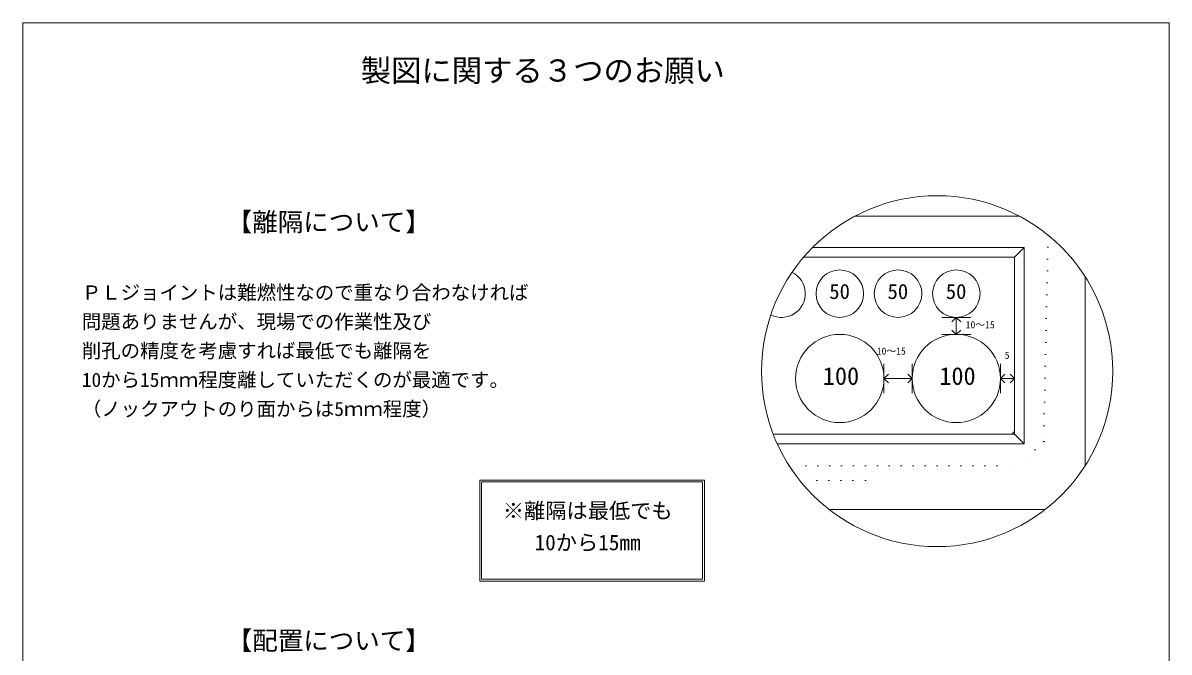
# Model space of a CAD drawing. Units: millimetres, scale not verified. Extents: x -4890 to 18490, y -2319 to 2319.
# Drawn here: x -4890 to -1830, y 638 to 2319 of the extents above; entities that cross this region are included whole.
import ezdxf
from ezdxf.enums import TextEntityAlignment as Align

# ---------------------------------------------------------------- set-up
doc = ezdxf.new("R2010")
doc.units = ezdxf.units.MM
doc.header["$LTSCALE"] = 10
doc.linetypes.add('DASHED1', pattern=[1.8, 1.2, -0.6])
doc.linetypes.add('USER5', pattern=[3.185, 0.01, -3.175])
for name, color, linetype, lineweight in [('0-2_waku', 7, 'Continuous', 18), ('0-3_gaikei', 7, 'Continuous', 18), ('0-4_kakure', 7, 'DASHED1', 5), ('0-5_sunpou', 7, 'Continuous', 5), ('0-8_hole', 7, 'Continuous', 18), ('0-9_uchigawa', 6, 'Continuous', 18), ('0-E_文字１', 7, 'Continuous', 18)]:
    doc.layers.add(name, color=color, linetype=linetype, lineweight=lineweight)
doc.styles.add('ＭＳ ゴシック', font='')
doc.styles.get('ＭＳ ゴシック').set_extended_font_data('MS Gothic')

# ---------------------------------------------------------------- blocks, each defined once
blk = doc.blocks.new('_Open90')
at = {"layer": '0-5_sunpou'}
blk.add_line((0, 0), (-1, 0), dxfattribs=at)
blk.add_lwpolyline([(-0.5, 0.5), (0, 0), (-0.5, -0.5)], dxfattribs=at)

msp = doc.modelspace()

# ---------------------------------------------------------------- linework, layer by layer
at = {"layer": '0-2_waku'}
for p, q in [((-4890.06, 2319.4), (-1830.06, 2319.4)), ((-4890.06, 2319.4), (-1830.06, 2319.4)), ((-4890.06, 2319.4), (-4890.06, -1955.6)), ((-1830.06, 2319.4), (-1830.06, -1955.6))]:
    msp.add_line(p, q, dxfattribs=at)
at = {"layer": '0-3_gaikei'}
for p, q in [((-2230.19, 1803.12), (-2668.32, 1803.12)), ((-2053.97, 1136.38), (-2053.97, 1640.75)), ((-2737.86, 1019.04), (-2160.64, 1019.04))]:
    msp.add_line(p, q, dxfattribs=at)
at = {"layer": '0-4_kakure', "linetype": 'USER5', "lineweight": 18}
for p, q in [((-2844.09, 1135.68), (-2799.88, 1135.68)), ((-2799.88, 1135.68), (-2229.64, 1135.68)), ((-2799.88, 1135.68), (-2229.64, 1135.68)), ((-2770.14, 1096.8), (-2773.28, 1049.67)), ((-2770.14, 1096.8), (-2666.46, 1096.8))]:
    msp.add_line(p, q, dxfattribs=at)
for points in [[(-2152.98, 1751.98), (-2164.84, 1200.48), (-2229.64, 1135.68)], [(-2770.14, 1096.8), (-2640.54, 1096.8), (-2601.66, 1135.68)]]:
    msp.add_lwpolyline(points, dxfattribs=at)
at = {"layer": '0-5_sunpou', "color": 150, "lineweight": 18}
for p, q in [((-2437, 1532.25), (-2359.24, 1532.25)), ((-2437, 1486.89), (-2359.24, 1486.89)), ((-2591.23, 1407.84), (-2591.23, 1330.08)), ((-2516.06, 1407.84), (-2516.06, 1330.08)), ((-2280.08, 1407.84), (-2280.08, 1330.08)), ((-2242.6, 1407.84), (-2242.6, 1330.08)), ((-2591.23, 1368.96), (-2516.06, 1368.96)), ((-2280.08, 1368.96), (-2242.6, 1368.96)), ((-2242.6, 1227.31), (-2249.77, 1219.92))]:
    msp.add_line(p, q, dxfattribs=at)
msp.add_circle((-2449.25, 1388.56), 468.88, dxfattribs=at)
at = {"layer": '0-8_hole'}
for centre, radius in [((-2709.16, 1595.76), 63.5), ((-2553.64, 1595.76), 63.5), ((-2398.12, 1595.76), 63.5), ((-2709.16, 1368.96), 117.94), ((-2398.12, 1368.96), 117.94)]:
    msp.add_circle(centre, radius, dxfattribs=at)
msp.add_arc((-2864.68, 1595.76), 63.5, 243.19936, 63.78529, dxfattribs=at)
at = {"layer": '0-9_uchigawa'}
for p, q in [((-2782.03, 1718.88), (-2216.68, 1718.88)), ((-2216.68, 1194), (-2216.68, 1718.88)), ((-2805.89, 1692.96), (-2799.88, 1692.96)), ((-2242.6, 1219.92), (-2242.6, 1692.96)), ((-2886.75, 1219.92), (-2799.88, 1219.92)), ((-2875.86, 1194), (-2799.88, 1194)), ((-2799.88, 1219.92), (-2242.6, 1219.92)), ((-2799.88, 1194), (-2216.68, 1194)), ((-2216.68, 1194), (-2242.6, 1219.92)), ((-3670.52, 1097.66), (-3070.52, 1097.66)), ((-3670.52, 827.66), (-3670.52, 1097.66)), ((-3665.52, 1092.66), (-3075.52, 1092.66)), ((-3665.52, 832.66), (-3665.52, 1092.66)), ((-3075.52, 832.66), (-3075.52, 1092.66)), ((-3070.52, 827.66), (-3070.52, 1097.66)), ((-3670.52, 827.66), (-3070.52, 827.66)), ((-3665.52, 832.66), (-3075.52, 832.66))]:
    msp.add_line(p, q, dxfattribs=at)
msp.add_lwpolyline([(-2799.88, 1692.96), (-2242.6, 1692.96), (-2216.68, 1718.88)], dxfattribs=at)

# ---------------------------------------------------------------- block references
at = {"layer": '0-5_sunpou', "xscale": 23.328, "yscale": 23.328}
for p, rotation in [((-2398.12, 1532.25), 90), ((-2398.12, 1486.89), 270), ((-2591.23, 1368.96), 180), ((-2280.08, 1368.96), 180)]:
    msp.add_blockref('_Open90', p, dxfattribs=dict(at, rotation=rotation))
for p in [(-2516.06, 1368.96), (-2242.6, 1368.96)]:
    msp.add_blockref('_Open90', p, dxfattribs=at)

# ---------------------------------------------------------------- texts
at = {"layer": '0-E_文字１', "style": 'ＭＳ ゴシック'}
for s, height, p in [('製図に関する３つのお願い', 59.38, (-3988.11, 2144.61)), ('【離隔について】', 49.88, (-4345.71, 1747.51)), ('ＰＬジョイントは難燃性なので重なり合わなければ', 38.01, (-4732.83, 1568.39)), ('50', 40.38, (-2737.14, 1569.39)), ('50', 40.38, (-2581.62, 1569.39)), ('50', 40.38, (-2426.1, 1569.39)), ('問題ありませんが、現場での作業性及び', 38.01, (-4732.83, 1490.63)), ('10～15', 19, (-2373.06, 1497.57)), ('削孔の精度を考慮すれば最低でも離隔を', 38.01, (-4732.83, 1412.87)), ('10～15', 19, (-2610.59, 1427.07)), ('5', 19, (-2268.92, 1416.04)), ('10から15ｍｍ程度離していただくのが最適です。', 38.01, (-4732.83, 1335.11)), ('100', 47.51, (-2754.45, 1337.62)), ('100', 47.51, (-2443.41, 1337.62)), ('（ノックアウトのり面からは5ｍｍ程度）', 38.01, (-4732.83, 1257.35)), ('※離隔は最低でも', 41.57, (-3609.02, 982.48)), ('\u3000 10から15mm', 41.57, (-3609.02, 897.43)), ('【配置について】', 49.88, (-4345.71, 628.66))]:
    msp.add_text(s, height=height, dxfattribs=at).set_placement(p, align=Align.BOTTOM_LEFT)

doc.saveas('drawing.dxf')
